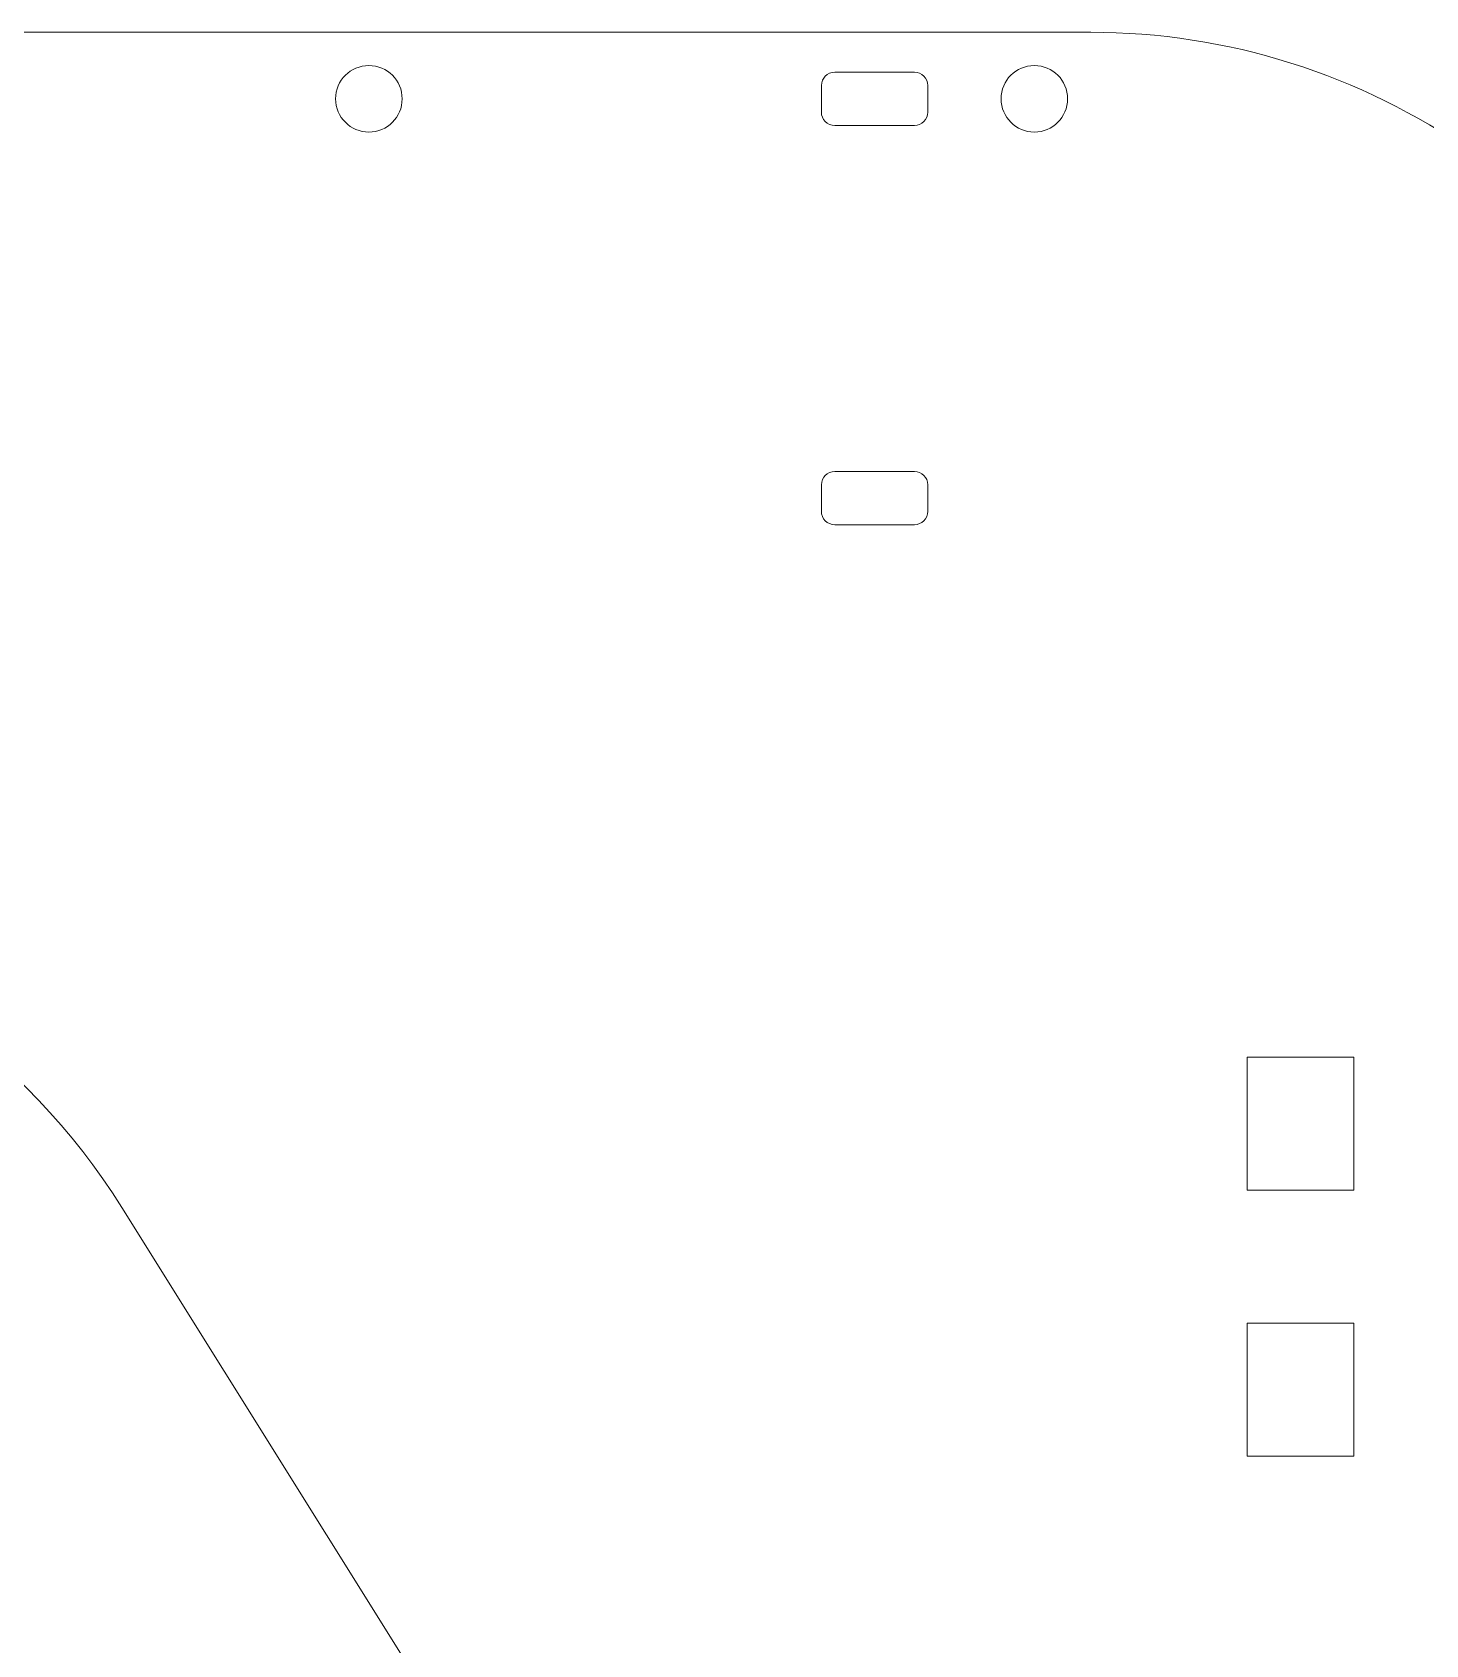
# Model space of a CAD drawing. Header units: millimetres. Extents: x -219 to 200, y -145 to 147.
# Drawn here: x -113.8 to -9.1, y 19.7 to 140.8 of the extents above; entities that cross this region are included whole.
import ezdxf

# ---------------------------------------------------------------- set-up
doc = ezdxf.new("R2010")
doc.units = ezdxf.units.MM
doc.header["$MEASUREMENT"] = 0
doc.layers.add('Camada 1', color=7, linetype='Continuous')

msp = doc.modelspace()

# ---------------------------------------------------------------- linework, layer by layer
at = {"layer": 'Camada 1', "color": 1, "lineweight": 9}
for points, knots in [([(81.4464, -20.7081), (81.4464, -20.7081), (-68.5536, -20.7081), (-68.5536, -20.7081), (-68.5536, -20.7081), (-68.5536, -20.7081), (-68.5536, -9.158), (-68.5536, -9.158), (-68.5536, -9.158), (-68.5536, -9.158), (-107.1177, 52.5446), (-107.1177, 52.5446), (-107.1177, 52.5446), (-114.4164, 64.2224), (-126.2083, 72.373), (-139.7119, 75.0737), (-139.7119, 75.0737), (-139.7119, 75.0737), (-198.4566, 86.8226), (-198.4566, 86.8226), (-198.4566, 86.8226), (-210.1422, 89.1597), (-218.5536, 99.4201), (-218.5536, 111.3371), (-218.5536, 111.3371), (-218.5536, 111.3371), (-218.5536, 115.842), (-218.5536, 115.842), (-218.5536, 115.842), (-218.5536, 129.6491), (-207.3608, 140.842), (-193.5538, 140.842), (-193.5538, 140.842), (-193.5538, 140.842), (-34.3148, 140.842), (-34.3148, 140.842), (-34.3148, 140.842), (-24.0562, 140.842), (-14.0458, 137.6866), (-5.6416, 131.8036), (-5.6416, 131.8036), (-5.6416, 131.8036), (60.1195, 85.7709), (60.1195, 85.7709), (60.1195, 85.7709), (73.4858, 76.4144), (81.4464, 61.1249), (81.4464, 44.8093), (81.4464, 44.8093), (81.4464, 44.8093), (81.4464, -20.7081), (81.4464, -20.7081)], [0, 0, 0, 0, 0.07142857, 0.07142857, 0.07142857, 0.07142857, 0.14285714, 0.14285714, 0.14285714, 0.14285714, 0.21428571, 0.21428571, 0.21428571, 0.21428571, 0.28571429, 0.28571429, 0.28571429, 0.28571429, 0.35714286, 0.35714286, 0.35714286, 0.35714286, 0.42857143, 0.42857143, 0.42857143, 0.42857143, 0.5, 0.5, 0.5, 0.5, 0.57142857, 0.57142857, 0.57142857, 0.57142857, 0.64285714, 0.64285714, 0.64285714, 0.64285714, 0.71428571, 0.71428571, 0.71428571, 0.71428571, 0.78571429, 0.78571429, 0.78571429, 0.78571429, 0.85714286, 0.85714286, 0.85714286, 0.85714286, 1, 1, 1, 1]), ([(-88.5536, 138.342), (-87.1729, 138.342), (-86.0537, 137.2228), (-86.0536, 135.842), (-86.0536, 135.842), (-86.0536, 134.4613), (-87.1729, 133.342), (-88.5536, 133.342), (-88.5536, 133.342), (-89.9344, 133.342), (-91.0536, 134.4613), (-91.0536, 135.842), (-91.0536, 135.842), (-91.0537, 137.2227), (-89.9344, 138.342), (-88.5537, 138.342)], [0, 0, 0, 0, 0.2, 0.2, 0.2, 0.2, 0.4, 0.4, 0.4, 0.4, 0.6, 0.6, 0.6, 0.6, 1, 1, 1, 1]), ([(-38.5536, 138.342), (-37.1729, 138.342), (-36.0537, 137.2228), (-36.0536, 135.842), (-36.0536, 135.842), (-36.0536, 134.4613), (-37.1729, 133.342), (-38.5536, 133.342), (-38.5536, 133.342), (-39.9344, 133.342), (-41.0536, 134.4613), (-41.0536, 135.842), (-41.0536, 135.842), (-41.0537, 137.2227), (-39.9344, 138.342), (-38.5537, 138.342)], [0, 0, 0, 0, 0.2, 0.2, 0.2, 0.2, 0.4, 0.4, 0.4, 0.4, 0.6, 0.6, 0.6, 0.6, 1, 1, 1, 1]), ([(-53.5537, 137.842), (-54.1059, 137.842), (-54.5536, 137.3943), (-54.5536, 136.842), (-54.5536, 136.842), (-54.5536, 136.842), (-54.5536, 134.842), (-54.5536, 134.842), (-54.5536, 134.842), (-54.5536, 134.5768), (-54.4483, 134.3225), (-54.2608, 134.1349), (-54.2608, 134.1349), (-54.0732, 133.9474), (-53.8189, 133.842), (-53.5536, 133.842), (-53.5536, 133.842), (-53.5536, 133.842), (-47.5536, 133.842), (-47.5536, 133.842), (-47.5536, 133.842), (-47.2884, 133.842), (-47.0341, 133.9474), (-46.8465, 134.1349), (-46.8465, 134.1349), (-46.659, 134.3225), (-46.5536, 134.5768), (-46.5536, 134.842), (-46.5536, 134.842), (-46.5536, 134.842), (-46.5536, 136.842), (-46.5536, 136.842), (-46.5536, 136.842), (-46.5536, 137.1073), (-46.659, 137.3616), (-46.8465, 137.5491), (-46.8465, 137.5491), (-47.0341, 137.7367), (-47.2884, 137.842), (-47.5536, 137.842), (-47.5536, 137.842), (-47.5536, 137.842), (-53.5537, 137.842), (-53.5537, 137.842)], [0, 0, 0, 0, 0.08333333, 0.08333333, 0.08333333, 0.08333333, 0.16666667, 0.16666667, 0.16666667, 0.16666667, 0.25, 0.25, 0.25, 0.25, 0.33333333, 0.33333333, 0.33333333, 0.33333333, 0.41666667, 0.41666667, 0.41666667, 0.41666667, 0.5, 0.5, 0.5, 0.5, 0.58333333, 0.58333333, 0.58333333, 0.58333333, 0.66666667, 0.66666667, 0.66666667, 0.66666667, 0.75, 0.75, 0.75, 0.75, 0.83333333, 0.83333333, 0.83333333, 0.83333333, 1, 1, 1, 1]), ([(-53.5537, 107.842), (-53.5537, 107.842), (-47.5536, 107.842), (-47.5536, 107.842), (-47.5536, 107.842), (-47.2884, 107.842), (-47.0341, 107.7367), (-46.8465, 107.5491), (-46.8465, 107.5491), (-46.659, 107.3616), (-46.5536, 107.1073), (-46.5536, 106.842), (-46.5536, 106.842), (-46.5536, 106.842), (-46.5536, 104.842), (-46.5536, 104.842), (-46.5536, 104.842), (-46.5536, 104.5768), (-46.659, 104.3225), (-46.8465, 104.1349), (-46.8465, 104.1349), (-47.0341, 103.9474), (-47.2884, 103.842), (-47.5536, 103.842), (-47.5536, 103.842), (-47.5536, 103.842), (-53.5536, 103.842), (-53.5536, 103.842), (-53.5536, 103.842), (-53.8189, 103.842), (-54.0732, 103.9474), (-54.2608, 104.1349), (-54.2608, 104.1349), (-54.4483, 104.3225), (-54.5536, 104.5768), (-54.5536, 104.842), (-54.5536, 104.842), (-54.5536, 104.842), (-54.5536, 106.842), (-54.5536, 106.842), (-54.5536, 106.842), (-54.5536, 107.3943), (-54.1059, 107.842), (-53.5537, 107.842)], [0, 0, 0, 0, 0.08333333, 0.08333333, 0.08333333, 0.08333333, 0.16666667, 0.16666667, 0.16666667, 0.16666667, 0.25, 0.25, 0.25, 0.25, 0.33333333, 0.33333333, 0.33333333, 0.33333333, 0.41666667, 0.41666667, 0.41666667, 0.41666667, 0.5, 0.5, 0.5, 0.5, 0.58333333, 0.58333333, 0.58333333, 0.58333333, 0.66666667, 0.66666667, 0.66666667, 0.66666667, 0.75, 0.75, 0.75, 0.75, 0.83333333, 0.83333333, 0.83333333, 0.83333333, 1, 1, 1, 1]), ([(-14.5536, 53.842), (-14.5536, 53.842), (-22.5536, 53.842), (-22.5536, 53.842), (-22.5536, 53.842), (-22.5536, 53.842), (-22.5536, 63.842), (-22.5536, 63.842), (-22.5536, 63.842), (-22.5536, 63.842), (-14.5536, 63.842), (-14.5536, 63.842), (-14.5536, 63.842), (-14.5536, 63.842), (-14.5536, 53.842), (-14.5536, 53.842)], [0, 0, 0, 0, 0.2, 0.2, 0.2, 0.2, 0.4, 0.4, 0.4, 0.4, 0.6, 0.6, 0.6, 0.6, 1, 1, 1, 1]), ([(-14.5536, 43.842), (-14.5536, 43.842), (-22.5536, 43.842), (-22.5536, 43.842), (-22.5536, 43.842), (-22.5536, 43.842), (-22.5536, 33.842), (-22.5536, 33.842), (-22.5536, 33.842), (-22.5536, 33.842), (-14.5536, 33.842), (-14.5536, 33.842), (-14.5536, 33.842), (-14.5536, 33.842), (-14.5536, 43.842), (-14.5536, 43.842)], [0, 0, 0, 0, 0.2, 0.2, 0.2, 0.2, 0.4, 0.4, 0.4, 0.4, 0.6, 0.6, 0.6, 0.6, 1, 1, 1, 1])]:
    msp.add_open_spline(points, degree=3, knots=knots, dxfattribs=at)

doc.saveas('drawing.dxf')
